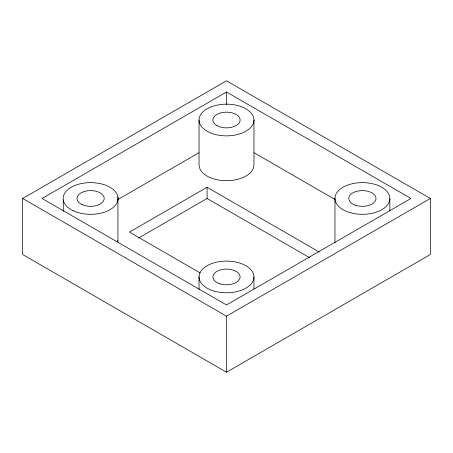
<?xml version="1.0" encoding="UTF-8"?>
<svg xmlns="http://www.w3.org/2000/svg" width="453" height="453" viewBox="0 0 453 453"><rect width="100%" height="100%" fill="white"/><g stroke="black" fill="none" stroke-linecap="round" stroke-linejoin="round"><path stroke-width="0.68" d="M22.65 198.476L226.5 80.787L430.35 198.476L430.35 254.524L226.5 372.213L22.65 254.524L22.65 198.476L226.5 316.171L430.35 198.476M226.5 91.993L42.067 198.476L226.5 304.96L410.933 198.476L226.5 91.993L226.5 104.603M117.429 199.801L198.929 152.752M319.303 252.055L207.083 187.27L129.428 232.106L200.175 272.949M138.601 238.018L207.083 198.476L309.546 257.632M254.071 152.752L334.954 199.445M389.846 198.884A27.457 15.849 0 0 1 348.068 211.998A27.457 15.849 0 0 1 349.28 184.552A27.457 15.849 0 0 1 389.846 198.884L389.846 210.792M334.954 198.074L334.954 242.91M253.957 120.017A27.457 15.849 0 0 1 212.774 133.743A27.457 15.849 0 0 1 212.774 106.291A27.457 15.849 0 0 1 253.957 120.017L253.957 164.852A27.457 15.849 0 0 1 226.5 180.702A27.457 15.849 0 0 1 199.043 164.852L199.043 120.017M253.952 277.094A27.457 15.849 0 0 1 212.536 290.588A27.457 15.849 0 0 1 213.006 263.136A27.457 15.849 0 0 1 253.952 277.094L253.952 289.003M226.5 316.171L226.5 372.213M207.083 187.27L207.083 198.476M199.048 276.783L199.048 289.393M117.927 196.93L117.927 241.766A27.457 15.849 0 0 0 117.65 240.594M63.273 200.028L63.273 211.234M216.879 125.572A13.607 7.86 0 0 0 239.648 122.05A13.607 7.86 0 0 0 222.978 112.429A13.607 7.86 0 0 0 216.879 125.572M355.299 205.181A13.607 7.86 0 0 0 376.007 198.68A13.607 7.86 0 0 0 355.899 191.574A13.607 7.86 0 0 0 355.299 205.181M81.965 204.552A13.607 7.86 0 0 0 104.026 199.762A13.607 7.86 0 0 0 85.81 191.121A13.607 7.86 0 0 0 81.965 204.552M73.176 210.73A27.457 15.849 0 0 0 117.689 201.064A27.457 15.849 0 0 0 80.934 183.641A27.457 15.849 0 0 0 73.176 210.73M219.58 283.703A13.607 7.86 0 0 0 240.107 277.015A13.607 7.86 0 0 0 219.813 270.096A13.607 7.86 0 0 0 219.58 283.703"/></g></svg>
